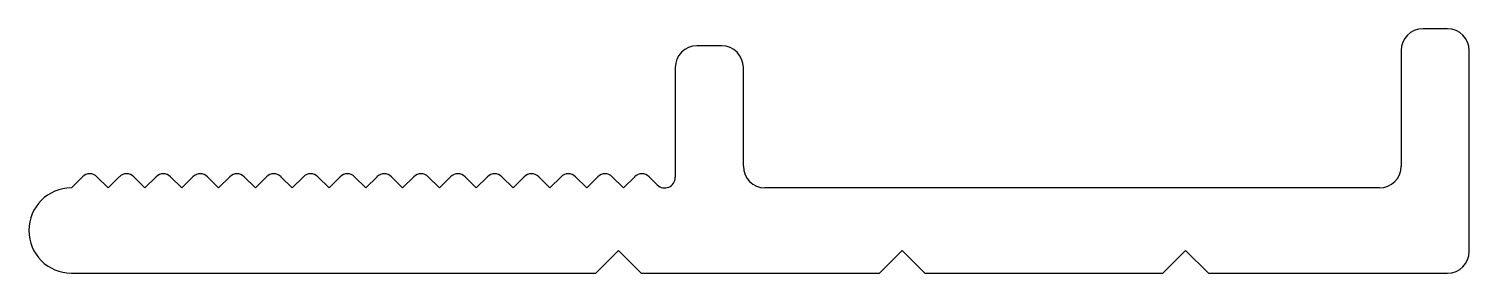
# Model space of a CAD drawing. Extents: x -12.9 to 12.5, y 0.5 to 4.8.
import ezdxf

# ---------------------------------------------------------------- set-up
doc = ezdxf.new("R2010")
doc.units = 0
doc.layers.get('0').update_dxf_attribs({"linetype": 'CONTINUOUS'})

msp = doc.modelspace()

# ---------------------------------------------------------------- linework, layer by layer
for p, q in [((12.109, 4.794), (11.669, 4.794)), ((-0.691, 4.494), (-1.131, 4.494)), ((11.289, 4.414), (11.289, 2.374)), ((12.489, 0.874), (12.489, 4.414)), ((-1.511, 4.114), (-1.511, 2.18)), ((-0.311, 2.374), (-0.311, 4.114)), ((-11.964, 2.191), (-12.161, 1.994)), ((-11.512, 1.994), (-11.709, 2.191)), ((-11.315, 2.191), (-11.512, 1.994)), ((-10.863, 1.994), (-11.06, 2.191)), ((-10.666, 2.191), (-10.863, 1.994)), ((-10.214, 1.994), (-10.411, 2.191)), ((-10.016, 2.191), (-10.214, 1.994)), ((-9.565, 1.994), (-9.762, 2.191)), ((-9.367, 2.191), (-9.565, 1.994)), ((-8.916, 1.994), (-9.113, 2.191)), ((-8.718, 2.191), (-8.916, 1.994)), ((-8.266, 1.994), (-8.464, 2.191)), ((-8.069, 2.191), (-8.266, 1.994)), ((-7.617, 1.994), (-7.815, 2.191)), ((-7.42, 2.191), (-7.617, 1.994)), ((-6.968, 1.994), (-7.165, 2.191)), ((-6.771, 2.191), (-6.968, 1.994)), ((-6.319, 1.994), (-6.516, 2.191)), ((-6.122, 2.191), (-6.319, 1.994)), ((-5.67, 1.994), (-5.867, 2.191)), ((-5.473, 2.191), (-5.67, 1.994)), ((-5.021, 1.994), (-5.218, 2.191)), ((-4.824, 2.191), (-5.021, 1.994)), ((-4.372, 1.994), (-4.569, 2.191)), ((-4.174, 2.191), (-4.372, 1.994)), ((-3.723, 1.994), (-3.92, 2.191)), ((-3.525, 2.191), (-3.723, 1.994)), ((-3.073, 1.994), (-3.271, 2.191)), ((-2.876, 2.191), (-3.073, 1.994)), ((-2.424, 1.994), (-2.622, 2.191)), ((-2.227, 2.191), (-2.424, 1.994)), ((-1.83, 2.048), (-1.973, 2.191)), ((4.21, 1.994), (0.069, 1.994)), ((10.909, 1.994), (4.21, 1.994)), ((-2.911, 0.494), (-2.511, 0.894)), ((-2.511, 0.894), (-2.111, 0.494)), ((2.089, 0.494), (2.489, 0.894)), ((2.489, 0.894), (2.889, 0.494)), ((7.089, 0.494), (7.489, 0.894)), ((7.489, 0.894), (7.889, 0.494)), ((-12.161, 0.494), (-2.911, 0.494)), ((-2.111, 0.494), (2.089, 0.494)), ((2.889, 0.494), (7.089, 0.494)), ((7.889, 0.494), (12.109, 0.494))]:
    msp.add_line(p, q)
for centre, radius, start, end in [((11.669, 4.414), 0.38, 90, 180), ((12.109, 4.414), 0.38, 360, 90), ((-1.131, 4.114), 0.38, 90, 180), ((-0.691, 4.114), 0.38, 360, 90), ((0.069, 2.374), 0.38, 180, 270), ((10.909, 2.374), 0.38, 270, 0), ((-11.837, 2.064), 0.18, 45, 135), ((-11.187, 2.064), 0.18, 45, 135), ((-10.538, 2.064), 0.18, 45, 135), ((-9.889, 2.064), 0.18, 45, 135), ((-9.24, 2.064), 0.18, 45, 135), ((-8.591, 2.064), 0.18, 45, 135), ((-7.942, 2.064), 0.18, 45, 135), ((-7.293, 2.064), 0.18, 45, 135), ((-6.644, 2.064), 0.18, 45, 135), ((-5.994, 2.064), 0.18, 45, 135), ((-5.345, 2.064), 0.18, 45, 135), ((-4.696, 2.064), 0.18, 45, 135), ((-4.047, 2.064), 0.18, 45, 135), ((-3.398, 2.064), 0.18, 45, 135), ((-2.749, 2.064), 0.18, 45, 135), ((-2.1, 2.064), 0.18, 45, 135), ((-1.698, 2.18), 0.187, 225, 360), ((-12.161, 1.244), 0.75, 90, 270), ((12.109, 0.874), 0.38, 270, 0)]:
    msp.add_arc(centre, radius, start, end)

doc.saveas('drawing.dxf')
